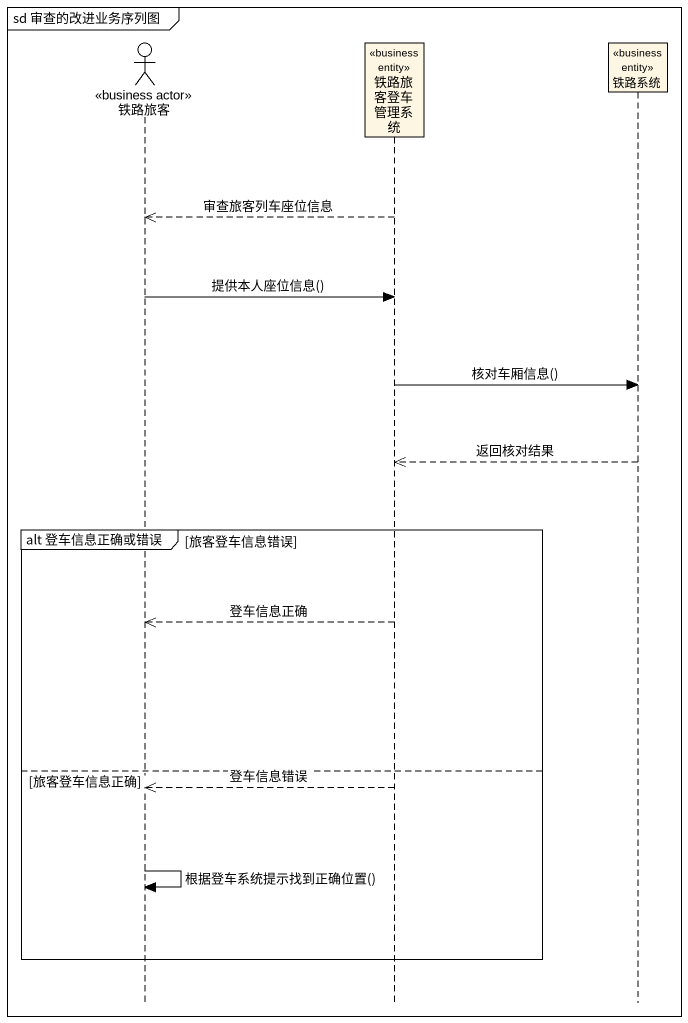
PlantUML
@startuml
mainframe sd 审查的改进业务序列图
hide footbox
actor 铁路旅客 <<business actor>>
participant 铁路旅客登车管理系统 <<business entity>>
participant 铁路系统 <<business entity>>

铁路旅客登车管理系统 -->> 铁路旅客 : 审查旅客列车座位信息
铁路旅客 -> 铁路旅客登车管理系统 : 提供本人座位信息()
铁路旅客登车管理系统 -> 铁路系统 : 核对车厢信息()
铁路系统 -->> 铁路旅客登车管理系统 : 返回核对结果
group alt 登车信息正确或错误 [旅客登车信息错误]
  铁路旅客登车管理系统 -->> 铁路旅客 : 登车信息正确
else 旅客登车信息正确
  铁路旅客登车管理系统 -->> 铁路旅客 : 登车信息错误
  铁路旅客 -> 铁路旅客 : 根据登车系统提示找到正确位置()
end
@enduml
